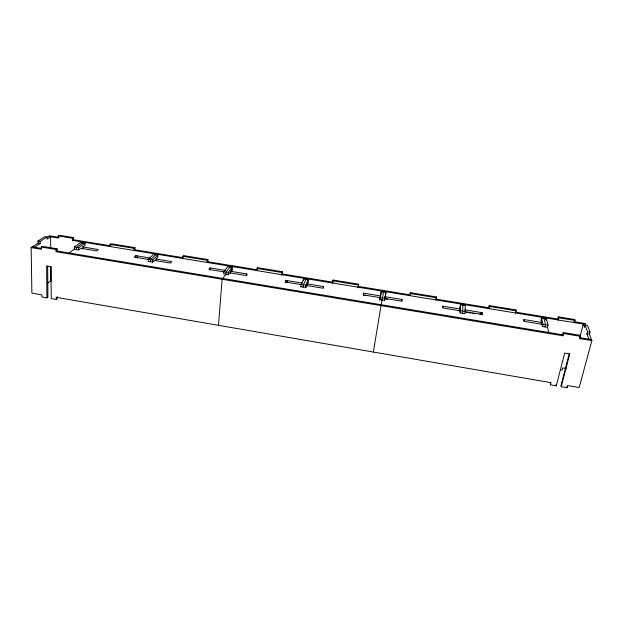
<?xml version="1.0" encoding="UTF-8"?>
<svg xmlns="http://www.w3.org/2000/svg" width="623" height="623" viewBox="0 0 623 623"><rect width="100%" height="100%" fill="white"/><g stroke="black" fill="none" stroke-linecap="round" stroke-linejoin="round"><path stroke-width="0.93" d="M558.395 316.866L558.122 319.965L558.395 316.866L574.686 319.529L574.118 321.725L585.418 323.571L585.768 324.49L72.478 240.377L72.486 238.243L73.428 237.597L73.413 240.486M69.06 252.985L74.332 249.2L74.339 247.02L80.671 242.511L84.993 243.219L84.969 245.369L82.804 246.949L82.789 249.107M76.528 249.566L76.536 247.378L82.836 242.861M74.332 249.2L78.716 249.924L78.739 247.744L84.993 243.219M110.006 246.529L110.053 244.387L110.91 243.725L134.918 247.65L134.817 250.547M134.918 247.65L134.116 248.328L134.046 250.469L134.841 249.784L183.31 257.727M460.07 309.039L442.937 306.212L442.875 307.964L460.101 310.807L460.14 312.894L465.031 313.704L465.288 305.582L460.475 304.795L459.634 311.243L460.039 306.991M135.767 257.844L135.845 255.679L150.618 258.109M137.239 258.086L137.317 255.921M156.007 258.997L157.759 257.33L157.86 255.165L153.445 254.441L148.297 259.207L148.204 261.395L152.69 262.135L154.481 260.437L170.375 263.054L171.823 261.598L156.007 258.997L155.937 260.437M150.447 261.769L150.54 259.573L155.657 254.807M152.69 262.135L152.783 259.939L157.86 255.165M436.466 296.937L436.014 299.951L436.466 296.937L410.347 292.67L409.856 295.668L409.973 294.843L358.35 286.385L358.108 287.187M182.625 258.428L182.749 256.279L183.435 255.578L207.942 259.589L207.794 261.73L207.171 262.454L207.319 260.297L207.942 259.589M210.013 270.086L210.169 267.906L225.285 270.398M218.502 325.331L222.115 279.252L225.962 274.237M231.974 270.989L232.27 267.368L227.761 266.628L223.844 271.651L223.673 273.855L228.252 274.611L229.607 272.819L245.844 275.491L246.918 273.956L230.759 271.301L230.58 273.474M225.923 274.673L226.133 272.033L230.019 267.002M228.213 275.055L228.431 272.407L232.27 267.368M246.786 275.413L246.918 273.956M282.203 274.634L282.507 271.776L257.478 267.68L256.777 270.577L257.276 269.837L207.794 261.73M257.346 269.12L257.478 267.68M281.767 275.397L282.507 271.776M285.856 282.593L286.089 280.405L302.498 283.107M287.382 282.842L287.631 280.654M300.73 287.032L301.041 284.376L303.674 279.081L308.276 279.836L307.754 284.197M303.463 280.825L303.674 279.081M303.066 287.413L303.378 284.758L305.979 279.454M305.402 287.803L305.722 285.147L308.276 279.836M306.095 287.67L306.36 285.466L322.955 288.2L323.633 286.58L307.131 283.862L306.866 286.05M323.446 288.044L323.633 286.58M333.103 280.039L332.503 282.99L333.103 280.039L358.669 284.22L358.248 287.094M410.347 292.67L410.238 293.488L436.419 297.771M357.999 287.896L358.669 284.22M363.443 294.632L363.661 293.168L380.427 295.925L380.879 293.986M379.516 300.037L381.221 291.798L385.933 292.569L385.349 296.221L385.707 294.71M380.085 298.129L380.31 296.665M380.809 294.422L381.221 291.798M373.341 352.034L381.977 299.99M381.907 300.434L383.573 292.179M363.661 293.168L363.186 294.835L380.038 297.615L379.586 299.601L384.368 300.387L385.933 292.569M384.671 299.165L385.582 294.757M385.162 296.704L402.03 299.484L401.749 301.189L384.796 298.394L384.368 300.387M401.78 300.948L402.03 299.484M442.657 307.684L442.937 306.212M460.14 312.894L460.475 304.795M462.585 313.299L462.881 305.184M480.06 314.615L480.528 312.403M481.68 314.88L482.147 312.668L464.906 309.833M489.273 305.566L488.899 308.619L489.273 305.566L515.961 309.935L515.626 312.995L515.961 309.935M383.893 291.408L384.072 290.598M523.624 321.024L523.966 319.552L541.488 322.434L541.13 323.913M548.894 332.526L547.516 327.324L548.061 325.081L546.394 318.883L541.48 318.073L540.943 320.284L541.488 322.434M547.516 327.324L542.508 326.499L543.054 324.256L541.48 318.073M546.036 320.354L546.394 318.883M545.008 326.911L545.561 324.669L543.934 318.478M550.545 382.304L550.436 384.843L556.246 385.847L564.679 353.077L569.757 353.934L561.237 386.712L567.062 387.716L567.631 385.551L579.188 387.545L591.85 340.594L589.451 334.247L590.051 331.997L587.629 325.642L585.137 325.237L584.553 327.449L583.307 324.092L579.663 337.954M56.086 251.708L57.114 250.999L57.106 248.795L56.078 249.496L56.086 251.708L562.904 335.789L563.184 332.526L580.239 335.345L580.589 336.342L579.99 338.624L591.85 340.594M550.436 384.843L550.989 382.678L56.265 297.342L56.272 299.453L51.218 298.581L51.016 266.691L46.624 265.951L46.896 297.833L41.85 296.961L41.827 294.858L31.882 293.137L31.15 247.572L37.972 243.196L40.145 243.554L40.121 241.381L46.982 236.989L47.005 239.131L50.627 236.795L50.697 248.273M562.904 335.789L563.184 332.526M574.686 319.529L575.006 320.44L574.437 322.636L574.118 321.725M569.204 353.833L560.949 385.606L561.237 386.712M579.99 338.624L579.639 337.619L580.239 335.345M588.899 339.153L586.921 333.827L587.52 331.584L585.137 325.237M306.687 286.44L307.489 284.742M306.36 285.466L305.457 287.359L300.777 286.588M307.131 283.862L308.011 282.017M286.089 280.405L285.217 281.985L300.792 284.547M281.837 274.688L282.281 273.933L332.814 282.203M230.759 271.301L232.091 269.541M230.86 267.835L232.449 265.772M210.169 267.906L208.915 269.409L224.109 271.908M135.845 255.679L134.225 257.097L149.099 259.55M56.272 299.453L57.269 298.643L57.261 296.54M46.896 297.833L47.916 297.031L47.667 266.177M47.371 283.449L50.907 280.778L50.813 266.434M78.716 249.924L80.935 248.312L96.495 250.882L98.294 249.496L82.804 246.949M82.657 243.227L83.988 242.269M72.478 240.377L73.421 239.73L110.855 245.859M31.15 247.572L41.32 249.262L41.297 247.051L42.356 246.358L57.106 248.795M48.501 236.452L58.282 238.056L58.282 235.922L59.255 235.284L73.428 237.597M34.429 247.245L40.145 243.554M46.32 237.846L49.497 235.813L59.255 237.41M37.972 243.196L37.948 241.023L44.848 236.639L46.982 236.989M58.282 235.922L72.486 238.243M110.053 244.387L134.116 248.328M182.749 256.279L207.319 260.297M256.98 268.42L282.071 272.524M332.791 280.817L358.42 285.015M489.367 306.43L516.124 310.807M558.667 317.769L575.006 320.44M436.061 299.11L488.806 307.754M515.462 312.115L557.85 319.054M37.948 241.023L40.121 241.381M74.339 247.02L78.739 247.744M148.297 259.207L152.783 259.939M223.844 271.651L228.431 272.407M301.041 284.376L305.722 285.147M379.937 297.373L384.726 298.16M460.584 310.667L465.482 311.469M543.054 324.256L548.061 325.081M587.52 331.584L590.051 331.997M464.96 311.609L482.295 314.467L482.147 312.668M363.334 295.364L365.195 295.668M384.804 298.908L387.615 299.367M465.381 312.193L467.211 312.497M469.049 312.793L470.887 313.096M472.725 313.4L474.555 313.704M586.921 333.827L589.451 334.247M41.297 247.051L56.078 249.496M563.488 333.507L580.589 336.342M32.232 246.879L41.5 248.413M57.114 250.999L562.608 334.8M579.639 337.619L591.468 339.582M566.198 368.497L562.74 367.905L562.203 370L560.342 369.68M566.759 386.61L567.062 387.716M544.985 317.808L545.421 319.451M542.508 326.499L541.955 324.295L524.34 321.398L523.966 319.552M555.973 384.749L556.246 385.847"/></g></svg>
